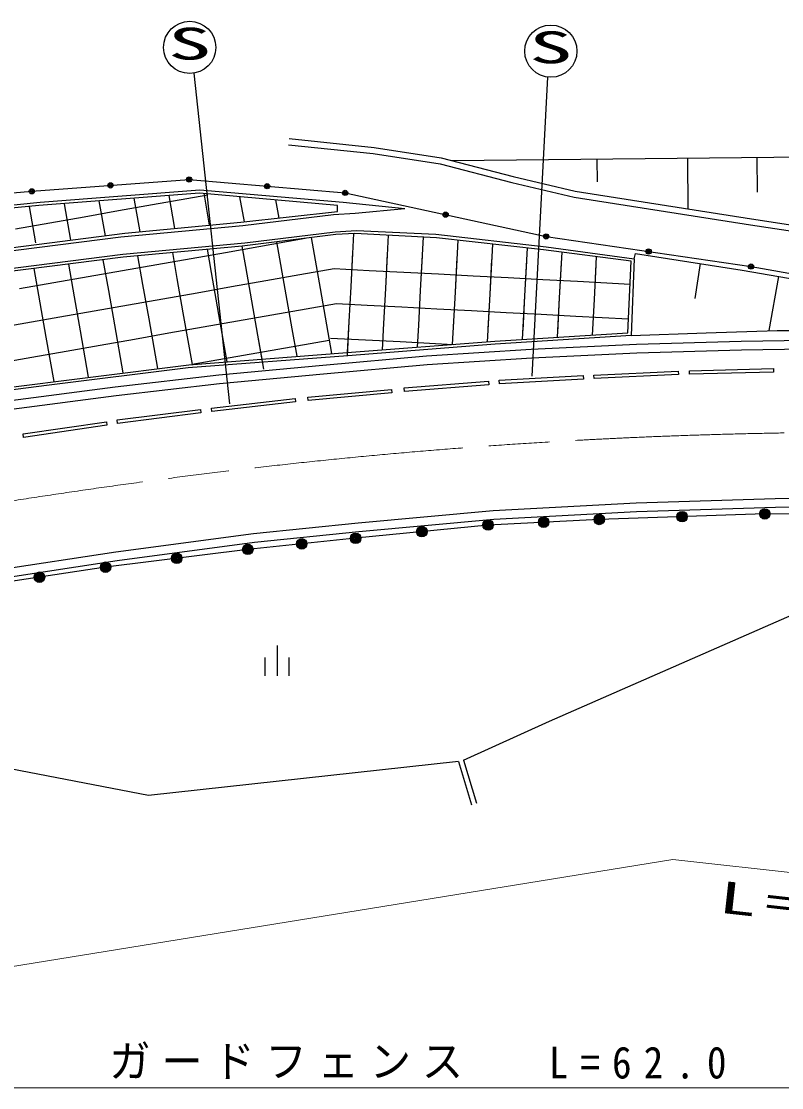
# Model space of a CAD drawing. Units: millimetres, scale not verified. Extents: x 40000 to 680000, y 20000 to 380000.
# Drawn here: x 415785 to 459464, y 255965 to 317264 of the extents above; entities that cross this region are included whole.
import ezdxf
from ezdxf.enums import TextEntityAlignment as Align

# ---------------------------------------------------------------- set-up
doc = ezdxf.new("R2010")
doc.units = ezdxf.units.MM
doc.header["$LTSCALE"] = 1000
doc.linetypes.add('CHAIN', pattern=[18.5, 12, -1.5, 3.5, -1.5])
for name, color, linetype, lineweight in [('M-BGD', 7, 'Continuous', 25), ('M-BMK', 2, 'CHAIN', 13), ('M-STR-HTXT', 7, 'Continuous', 13), ('M-STR-STRC', 7, 'Continuous', 25)]:
    doc.layers.add(name, color=color, linetype=linetype, lineweight=lineweight)
doc.styles.add('ＭＳ ゴシック', font='')
doc.styles.get('ＭＳ ゴシック').set_extended_font_data('MS Gothic')

msp = doc.modelspace()

# ---------------------------------------------------------------- linework, layer by layer
at = {"layer": 'M-BGD'}
for p, q in [((431175, 310519), (436049, 310017)), ((431139, 310171), (436005, 309670)), ((436005, 309670), (439840, 309073)), ((436049, 310017), (439911, 309416)), ((439840, 309073), (443959, 307998)), ((439911, 309416), (444044, 308338)), ((461816, 309467), (440541, 309252)), ((448886, 308037), (448873, 309336)), ((454098, 306474), (454069, 309389)), ((458080, 307445), (458060, 309429)), ((444044, 308338), (447610, 307493)), ((416392, 307494), (425421, 308171)), ((425421, 308171), (434386, 307401)), ((443959, 307998), (447543, 307149)), ((410269, 307003), (416392, 307494)), ((426011, 307384), (416783, 306670)), ((416872, 306872), (426048, 307579)), ((424251, 307247), (424585, 305355)), ((425297, 307075), (426493, 307292)), ((433944, 306670), (426011, 307384)), ((426048, 307579), (434266, 306860)), ((426260, 307377), (426582, 305546)), ((428327, 307173), (428579, 305738)), ((434386, 307401), (445935, 304898)), ((447543, 307149), (457670, 305568)), ((447610, 307493), (457724, 305914)), ((416783, 306670), (409803, 306009)), ((409938, 306182), (416872, 306872)), ((416237, 306627), (416608, 304527)), ((418241, 306782), (418610, 304688)), ((420244, 306937), (420596, 304940)), ((421358, 306380), (423328, 306727)), ((422248, 307092), (422588, 305165)), ((423328, 306727), (425297, 307075)), ((430388, 306997), (430571, 305957)), ((433944, 306326), (433944, 306670)), ((434266, 306860), (437819, 306499)), ((434967, 306244), (437819, 306499)), ((417419, 305685), (419388, 306033)), ((419388, 306033), (421358, 306380)), ((428391, 305718), (433944, 306326)), ((428510, 305522), (433723, 306162)), ((433723, 306162), (434967, 306244)), ((457724, 305914), (461494, 305333)), ((415449, 305338), (417419, 305685)), ((421507, 304867), (428510, 305522)), ((421728, 305083), (428391, 305718)), ((457670, 305568), (461440, 304987)), ((414218, 304131), (421728, 305083)), ((414378, 303964), (421507, 304867)), ((427505, 303982), (432098, 304792)), ((433860, 305009), (428470, 304345)), ((428617, 304528), (433817, 305166)), ((432432, 304833), (432950, 301896)), ((433817, 305166), (435033, 305246)), ((434938, 305064), (433860, 305009)), ((434868, 305068), (434707, 302003)), ((439637, 304815), (434938, 305064)), ((435033, 305246), (439594, 305027)), ((436865, 304962), (436704, 301898)), ((438862, 304856), (438702, 301794)), ((439594, 305027), (445939, 304298)), ((445773, 304124), (439637, 304815)), ((440856, 304678), (440699, 301689)), ((445935, 304898), (457705, 303167)), ((421617, 303873), (428617, 304528)), ((428470, 304345), (421644, 303712)), ((426458, 304158), (426694, 302823)), ((428456, 304344), (428663, 303171)), ((430444, 304588), (430980, 301548)), ((442847, 304454), (442696, 301584)), ((444838, 304229), (444693, 301480)), ((450816, 303469), (445773, 304124)), ((445939, 304298), (450985, 303608)), ((421644, 303712), (414510, 302802)), ((414524, 302975), (421617, 303873)), ((420471, 303562), (420785, 301781)), ((422462, 303788), (422754, 302129)), ((423566, 303287), (425535, 303634)), ((424460, 303973), (424724, 302476)), ((425535, 303634), (427505, 303982)), ((432602, 303865), (432950, 301896)), ((434812, 304000), (434707, 302003)), ((436809, 303896), (436704, 301898)), ((438806, 303791), (438702, 301794)), ((440804, 303686), (440699, 301689)), ((442801, 303582), (442696, 301584)), ((444798, 303477), (444693, 301480)), ((446828, 303987), (446691, 301375)), ((448817, 303729), (448688, 301270)), ((450622, 299365), (450816, 303469)), ((450985, 303608), (450820, 299202)), ((450985, 303608), (451073, 303909)), ((451073, 303909), (457201, 302968)), ((416498, 303056), (416846, 301087)), ((418485, 303309), (418815, 301434)), ((419626, 302593), (421596, 302940)), ((421596, 302940), (423566, 303287)), ((426694, 302823), (427041, 300854)), ((426694, 302823), (427041, 300854)), ((428663, 303171), (429011, 301201)), ((428663, 303171), (429011, 301201)), ((431791, 302707), (433761, 303054)), ((431791, 302707), (433761, 303054)), ((433761, 303054), (435758, 302949)), ((433761, 303054), (435758, 302949)), ((435758, 302949), (437755, 302845)), ((435758, 302949), (437755, 302845)), ((437755, 302845), (439753, 302740)), ((437755, 302845), (439753, 302740)), ((446795, 303372), (446691, 301375)), ((448793, 303268), (448688, 301270)), ((454501, 301338), (454808, 303335)), ((457201, 302968), (469924, 300706)), ((457705, 303167), (469537, 301085)), ((415687, 301898), (417657, 302245)), ((417657, 302245), (419626, 302593)), ((424724, 302476), (425071, 300506)), ((424724, 302476), (425071, 300506)), ((427852, 302012), (429822, 302359)), ((427852, 302012), (429822, 302359)), ((429822, 302359), (431791, 302707)), ((439753, 302740), (441750, 302635)), ((439753, 302740), (441750, 302635)), ((441750, 302635), (443747, 302531)), ((441750, 302635), (443747, 302531)), ((443747, 302531), (445744, 302426)), ((443747, 302531), (445744, 302426)), ((445744, 302426), (447742, 302321)), ((445744, 302426), (447742, 302321)), ((447742, 302321), (449739, 302217)), ((447742, 302321), (450754, 302163)), ((458750, 299487), (459303, 302594)), ((420785, 301781), (421132, 299812)), ((420785, 301781), (421132, 299812)), ((422754, 302129), (423102, 300159)), ((422754, 302129), (423102, 300159)), ((423913, 301318), (425882, 301665)), ((423913, 301318), (425882, 301665)), ((425882, 301665), (427852, 302012)), ((425882, 301665), (427852, 302012)), ((432950, 301896), (433608, 298163)), ((434707, 302003), (434603, 300006)), ((436704, 301898), (436600, 299901)), ((436704, 301898), (436600, 299901)), ((438702, 301794), (438597, 299796)), ((438702, 301794), (438597, 299796)), ((440699, 301689), (440542, 298686)), ((440699, 301689), (440594, 299692)), ((416846, 301087), (417193, 299117)), ((418815, 301434), (419162, 299465)), ((418815, 301434), (419162, 299465)), ((421943, 300970), (423913, 301318)), ((421943, 300970), (423913, 301318)), ((429011, 301201), (429358, 299231)), ((430980, 301548), (431327, 299579)), ((430980, 301548), (431327, 299579)), ((432139, 300737), (433884, 301045)), ((433884, 301045), (435653, 300952)), ((442696, 301584), (442552, 298837)), ((442696, 301584), (442592, 299587)), ((444693, 301480), (444562, 298972)), ((444693, 301480), (444589, 299482)), ((446691, 301375), (446572, 299102)), ((446691, 301375), (446586, 299378)), ((448688, 301270), (448581, 299232)), ((418004, 300276), (419974, 300623)), ((418004, 300276), (419974, 300623)), ((419974, 300623), (421943, 300970)), ((419974, 300623), (421943, 300970)), ((425071, 300506), (425595, 297539)), ((427041, 300854), (427388, 298884)), ((428199, 300043), (430169, 300390)), ((430169, 300390), (432139, 300737)), ((430169, 300390), (432139, 300737)), ((435653, 300952), (437651, 300847)), ((435653, 300952), (437651, 300847)), ((437651, 300847), (439648, 300743)), ((437651, 300847), (439648, 300743)), ((439648, 300743), (441645, 300638)), ((439648, 300743), (441645, 300638)), ((441645, 300638), (443643, 300533)), ((441645, 300638), (443643, 300533)), ((443643, 300533), (445640, 300429)), ((443643, 300533), (445640, 300429)), ((445640, 300429), (447637, 300324)), ((445640, 300429), (447637, 300324)), ((414065, 299581), (416034, 299928)), ((416034, 299928), (418004, 300276)), ((421132, 299812), (421619, 297050)), ((423102, 300159), (423606, 297299)), ((426230, 299695), (428199, 300043)), ((434603, 300006), (434498, 298009)), ((434603, 300006), (434510, 298233)), ((436600, 299901), (436520, 298384)), ((436600, 299901), (436520, 298384)), ((438597, 299796), (438531, 298535)), ((447637, 300324), (450660, 300166)), ((419162, 299465), (419632, 296801)), ((422290, 299001), (424260, 299348)), ((424260, 299348), (426230, 299695)), ((429358, 299231), (429705, 297262)), ((429358, 299231), (429601, 297851)), ((431327, 299579), (431605, 298007)), ((442979, 298869), (450622, 299365)), ((450820, 299202), (443012, 298709)), ((450820, 299202), (455129, 299356)), ((455129, 299356), (459200, 299489)), ((459200, 299489), (463181, 299482)), ((417193, 299117), (417645, 296552)), ((418351, 298306), (420321, 298653)), ((420321, 298653), (422290, 299001)), ((427388, 298884), (427598, 297695)), ((430516, 298420), (433471, 298941)), ((433552, 299060), (435549, 298955)), ((433552, 299060), (435549, 298955)), ((434506, 298232), (442979, 298869)), ((443012, 298709), (434544, 298030)), ((435549, 298955), (437546, 298850)), ((435549, 298955), (437546, 298850)), ((437546, 298850), (440597, 298690)), ((445082, 298421), (451118, 298705)), ((451118, 298705), (457140, 298882)), ((457140, 298882), (463181, 298960)), ((414412, 297611), (416382, 297959)), ((416382, 297959), (418351, 298306)), ((434544, 298030), (425376, 297353)), ((425413, 297525), (434506, 298232)), ((425592, 297552), (428547, 298073)), ((428547, 298073), (430516, 298420)), ((428547, 298073), (430516, 298420)), ((433098, 297495), (439060, 298029)), ((439060, 298029), (445082, 298421)), ((439098, 297530), (445110, 297922)), ((445110, 297922), (451137, 298206)), ((451137, 298206), (457151, 298382)), ((457151, 298382), (463184, 298460)), ((407050, 295225), (425413, 297525)), ((425376, 297353), (417232, 296322)), ((427124, 296934), (433098, 297495)), ((433144, 296997), (439098, 297530)), ((454170, 297179), (458988, 297304)), ((458988, 297304), (458993, 297104)), ((421176, 296257), (427124, 296934)), ((427175, 296436), (433144, 296997)), ((443234, 296629), (448061, 296898)), ((448073, 296699), (443245, 296430)), ((448061, 296898), (448073, 296699)), ((448677, 296930), (453519, 297162)), ((448686, 296730), (448677, 296930)), ((453529, 296962), (448686, 296730)), ((453519, 297162), (453529, 296962)), ((454175, 296979), (454170, 297179)), ((458993, 297104), (454175, 296979)), ((417232, 296322), (407113, 295059)), ((415153, 295460), (421176, 296257)), ((421237, 295761), (427175, 296436)), ((432243, 295658), (437041, 296107)), ((437041, 296107), (437060, 295908)), ((437781, 296189), (442620, 296571)), ((437797, 295990), (437781, 296189)), ((442636, 296372), (437797, 295990)), ((442620, 296571), (442636, 296372)), ((443245, 296430), (443234, 296629)), ((415223, 294965), (421237, 295761)), ((426701, 295030), (431511, 295587)), ((431511, 295587), (431534, 295389)), ((432261, 295459), (432243, 295658)), ((437060, 295908), (432261, 295459)), ((421293, 294352), (426076, 294950)), ((426076, 294950), (426101, 294752)), ((426724, 294831), (426701, 295030)), ((431534, 295389), (426724, 294831)), ((415883, 293546), (420668, 294249)), ((420668, 294249), (420697, 294051)), ((421318, 294153), (421293, 294352)), ((426101, 294752), (421318, 294153)), ((420697, 294051), (415912, 293348)), ((415912, 293348), (415883, 293546)), ((442896, 289150), (451110, 289578)), ((451110, 289578), (459093, 289843)), ((451131, 289078), (459102, 289343)), ((459093, 289843), (467134, 289880)), ((459102, 289343), (467133, 289380)), ((435133, 288432), (442896, 289150)), ((442932, 288651), (451131, 289078)), ((458498, 288949), (448985, 288629)), ((470921, 288904), (458498, 288949)), ((429130, 287815), (435133, 288432)), ((442600, 288310), (434990, 287544)), ((435181, 287934), (442932, 288651)), ((448985, 288629), (442600, 288310)), ((421220, 286766), (429130, 287815)), ((434990, 287544), (428797, 286906)), ((429188, 287319), (435181, 287934)), ((428797, 286906), (420625, 285884)), ((421291, 286271), (429188, 287319)), ((413318, 285560), (421220, 286766)), ((413400, 285066), (421291, 286271)), ((420625, 285884), (413027, 284735)), ((446125, 277026), (461936, 283978)), ((430478, 281387), (430478, 279637)), ((429778, 280687), (429778, 279637)), ((431178, 279637), (431178, 280687)), ((441194, 274801), (446125, 277026)), ((440907, 274715), (423096, 272768)), ((440907, 274715), (441654, 272229)), ((441194, 274801), (441941, 272315)), ((423096, 272768), (414650, 274390))]:
    msp.add_line(p, q, dxfattribs=at)
for centre, radius in [((420906, 307832), 150), ((420906, 307832), 100), ((420906, 307832), 50), ((425421, 308171), 150), ((425421, 308171), 100), ((425421, 308171), 50), ((429903, 307786), 150), ((429903, 307786), 100), ((429903, 307786), 50), ((416392, 307494), 150), ((416392, 307494), 100), ((416392, 307494), 50), ((434386, 307401), 150), ((434386, 307401), 100), ((434386, 307401), 50), ((440160, 306150), 150), ((440160, 306150), 100), ((440160, 306150), 50), ((445935, 304898), 150), ((445935, 304898), 100), ((445935, 304898), 50), ((451820, 304033), 150), ((451820, 304033), 100), ((451820, 304033), 50), ((457705, 303167), 150), ((457705, 303167), 100), ((457705, 303167), 50), ((445793, 288470), 300), ((445793, 288470), 264), ((448985, 288629), 300), ((448985, 288629), 264), ((448985, 288629), 228), ((448985, 288629), 192), ((448985, 288629), 156), ((448985, 288629), 120), ((453742, 288789), 300), ((453742, 288789), 264), ((453742, 288789), 228), ((453742, 288789), 192), ((453742, 288789), 156), ((453742, 288789), 120), ((453742, 288789), 84), ((453742, 288789), 48), ((453742, 288789), 12), ((458498, 288949), 300), ((458498, 288949), 264), ((458498, 288949), 228), ((458498, 288949), 192), ((458498, 288949), 156), ((458498, 288949), 120), ((458498, 288949), 84), ((458498, 288949), 48), ((458498, 288949), 12), ((438795, 287927), 300), ((438795, 287927), 264), ((438795, 287927), 228), ((438795, 287927), 192), ((442600, 288310), 300), ((442600, 288310), 264), ((442600, 288310), 228), ((442600, 288310), 192), ((442600, 288310), 156), ((442600, 288310), 120), ((442600, 288310), 84), ((442600, 288310), 48), ((442600, 288310), 12), ((445793, 288470), 228), ((445793, 288470), 192), ((445793, 288470), 156), ((445793, 288470), 120), ((445793, 288470), 84), ((445793, 288470), 48), ((445793, 288470), 12), ((448985, 288629), 84), ((448985, 288629), 48), ((448985, 288629), 12), ((431894, 287225), 300), ((434990, 287544), 300), ((434990, 287544), 264), ((434990, 287544), 228), ((434990, 287544), 192), ((434990, 287544), 156), ((434990, 287544), 120), ((434990, 287544), 84), ((434990, 287544), 48), ((434990, 287544), 12), ((438795, 287927), 156), ((438795, 287927), 120), ((438795, 287927), 84), ((438795, 287927), 48), ((438795, 287927), 12), ((428797, 286906), 300), ((428797, 286906), 264), ((428797, 286906), 228), ((428797, 286906), 192), ((428797, 286906), 156), ((428797, 286906), 120), ((428797, 286906), 84), ((428797, 286906), 48), ((428797, 286906), 12), ((431894, 287225), 264), ((431894, 287225), 228), ((431894, 287225), 192), ((431894, 287225), 156), ((431894, 287225), 120), ((431894, 287225), 84), ((431894, 287225), 48), ((431894, 287225), 12), ((424711, 286395), 300), ((424711, 286395), 264), ((424711, 286395), 228), ((424711, 286395), 192), ((424711, 286395), 156), ((424711, 286395), 120), ((424711, 286395), 84), ((424711, 286395), 48), ((424711, 286395), 12), ((420625, 285884), 300), ((420625, 285884), 264), ((420625, 285884), 228), ((420625, 285884), 192), ((420625, 285884), 156), ((420625, 285884), 120), ((420625, 285884), 84), ((420625, 285884), 48), ((420625, 285884), 12), ((416826, 285309), 300), ((416826, 285309), 264), ((416826, 285309), 228), ((416826, 285309), 192), ((416826, 285309), 156), ((416826, 285309), 120), ((416826, 285309), 84), ((416826, 285309), 48), ((416826, 285309), 12)]:
    msp.add_circle(centre, radius, dxfattribs=at)
at = {"layer": 'M-BMK'}
msp.add_open_spline([(374634, 281594), (376501, 282020), (378369, 282446), (380238, 282865), (382107, 283284), (383977, 283696), (385849, 284104), (387720, 284511), (389593, 284914), (391468, 285305), (392175, 285453), (392883, 285599), (393591, 285744), (394300, 285888), (395008, 286032), (395717, 286174), (396426, 286317), (397135, 286458), (397844, 286597), (402259, 287466), (406685, 288285), (411123, 289028), (417704, 290130), (424313, 291066), (430946, 291793), (437563, 292519), (444204, 293037), (450854, 293335), (455294, 293534), (459739, 293634), (464183, 293651), (464923, 293653), (465664, 293654), (466405, 293651), (467146, 293649), (467886, 293644), (468627, 293637), (469368, 293631), (470109, 293623), (470849, 293609), (470940, 293608), (471032, 293606), (471123, 293604), (471184, 293603), (471245, 293602), (471306, 293601), (471316, 293600), (471326, 293600), (471336, 293600), (471346, 293600), (471356, 293600), (471366, 293599), (471377, 293599), (471387, 293599), (471397, 293599), (471418, 293598), (471438, 293598), (471459, 293598), (471479, 293597), (471500, 293597), (471521, 293596), (471541, 293596), (471562, 293595), (471583, 293595)], degree=3, knots=[0, 0, 0, 0, 1, 1, 1, 2, 2, 2, 3, 3, 3, 4, 4, 4, 5, 5, 5, 6, 6, 6, 7, 7, 7, 8, 8, 8, 9, 9, 9, 10, 10, 10, 11, 11, 11, 12, 12, 12, 13, 13, 13, 14, 14, 14, 15, 15, 15, 16, 16, 16, 17, 17, 17, 18, 18, 18, 19, 19, 19, 20, 20, 20, 21, 21, 21, 21], dxfattribs=at)
at = {"layer": 'M-STR-HTXT'}
for p, q in [((378791, 257031), (453214, 269075)), ((453214, 269075), (567926, 256292)), ((408750, 255965), (470921, 255965))]:
    msp.add_line(p, q, dxfattribs=at)
at = {"layer": 'M-STR-STRC'}
for p, q in [((427768, 295282), (425705, 314285)), ((445139, 296866), (446036, 314062))]:
    msp.add_line(p, q, dxfattribs=at)
for centre in [(425456, 315764), (446202, 315552)]:
    msp.add_circle(centre, 1500, dxfattribs=at)

# ---------------------------------------------------------------- texts
at = {"layer": 'M-STR-HTXT', "style": 'ＭＳ ゴシック', "width": 1.75}
msp.add_text('L＝203.0', height=1833, rotation=353.641, dxfattribs=at).set_placement((455712, 265493), align=Align.BOTTOM_LEFT)
at = {"layer": 'M-STR-HTXT', "char_height": 1833, "attachment_point": 7, "style": 'ＭＳ ゴシック'}
for s, insert in [('\\T1.26;\\W0.95;ガードフェンス', (420832, 256465)), ('\\T1.62;\\W0.9;L=62.0', (446083, 256465))]:
    msp.add_mtext(s, dxfattribs=dict(at, insert=insert))
at = {"layer": 'M-STR-STRC', "style": 'ＭＳ ゴシック', "width": 2}
for p in [(424206, 314514), (444952, 314302)]:
    msp.add_text('S', height=1833, dxfattribs=at).set_placement(p, align=Align.BOTTOM_LEFT)

doc.saveas('drawing.dxf')
